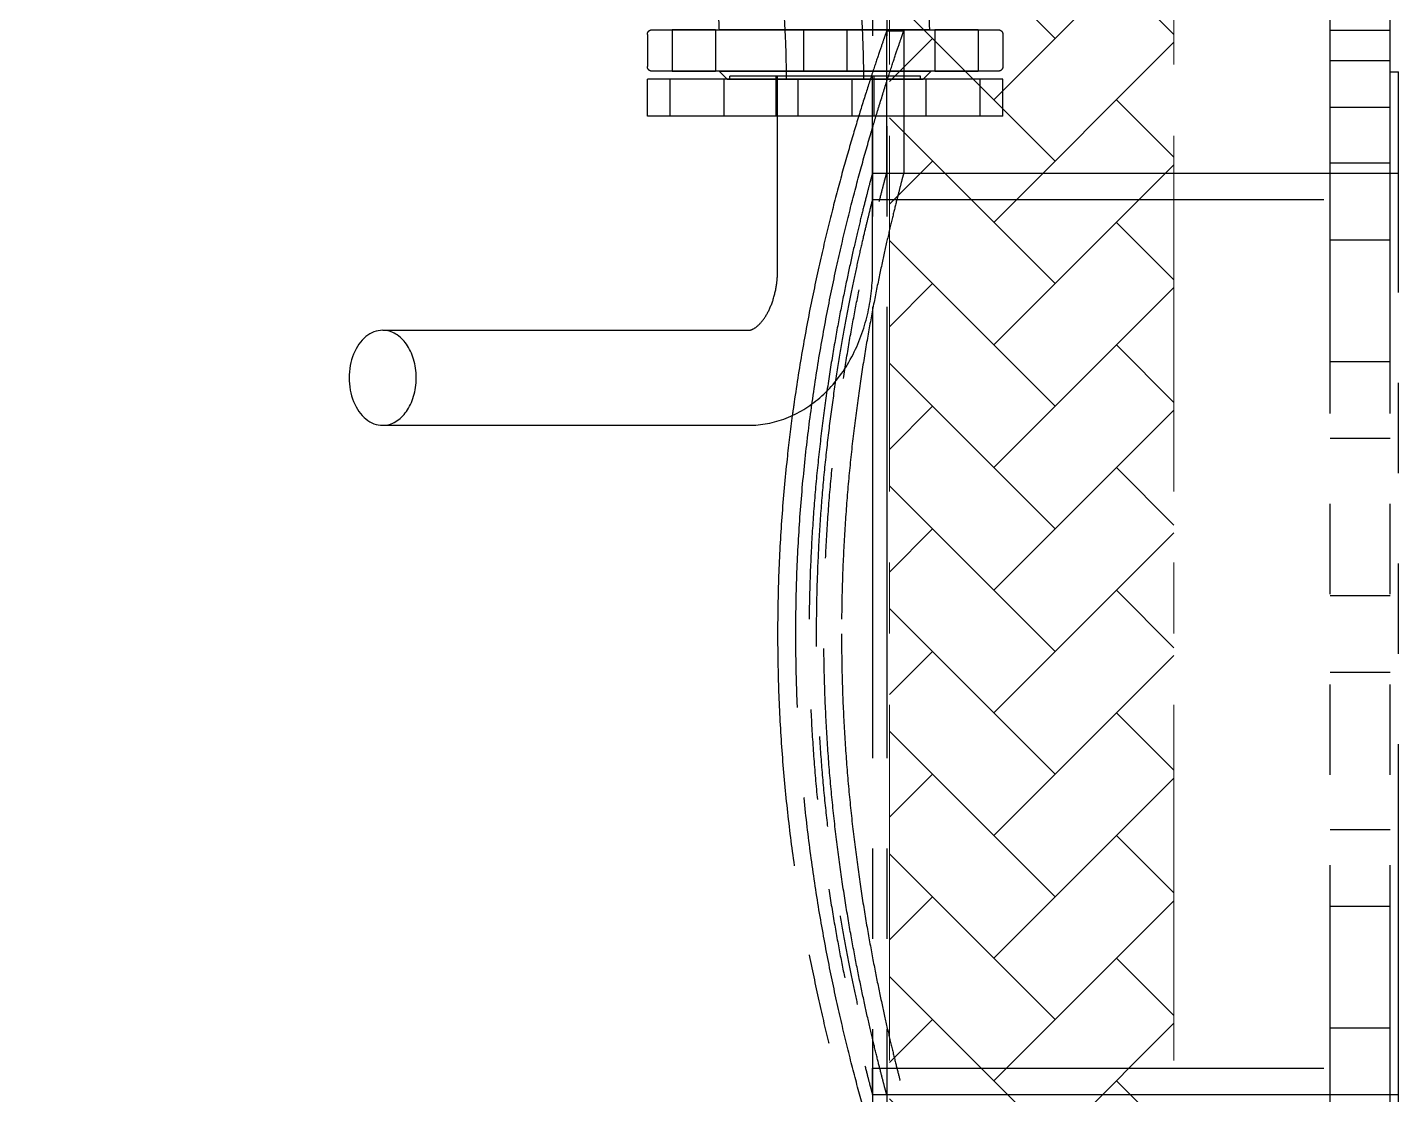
# Model space of a CAD drawing. Header units: millimetres. Extents: x -46397 to 283259, y -8690 to 23983.
# Drawn here: x -19392.3 to -18910.2, y 21596.9 to 21972 of the extents above; entities that cross this region are included whole.
import ezdxf
from ezdxf.enums import TextEntityAlignment as Align

# ---------------------------------------------------------------- set-up
doc = ezdxf.new("R2010")
doc.units = ezdxf.units.MM
doc.linetypes.add('CENTER', pattern=[2, 1.25, -0.25, 0.25, -0.25])
doc.linetypes.add('PHANTOM', pattern=[63.5, 31.75, -6.35, 6.35, -6.35, 6.35, -6.35])
doc.layers.add('DUONGTAM', color=1, linetype='CENTER', lineweight=0)
doc.styles.add('Tahoma', font='tahoma.ttf')
doc.styles.add('Text_nameplate', font='arial.ttf', dxfattribs={"width": 0.9, "height": 2.5})

# ---------------------------------------------------------------- blocks, each defined once
blk = doc.blocks.new('BO-1')
at = {"color": 251, "linetype": 'PHANTOM', "ltscale": 5, "extrusion": (6.89019e-16, 1, 0)}
for p, q in [((600, 3233.61), (600, 1733.61)), ((605, 3233.61), (605, 1733.61)), ((761, 2243.61), (761, 2723.61)), ((782, 2243.61), (782, 2723.61)), ((529.55, 2695.95), (529.55, 2681.38)), ((544.77, 2695.95), (544.77, 2681.38)), ((575.75, 2695.95), (575.75, 2681.38)), ((590.97, 2695.95), (590.97, 2681.38)), ((605, 2645.59), (605, 2695.56)), ((605, 2695.56), (611, 2695.56)), ((611, 2695.56), (611, 2665.61)), ((621.95, 2695.95), (621.95, 2681.38)), ((637.16, 2695.95), (637.16, 2681.38)), ((761, 2695.75), (782, 2695.75)), ((520.86, 2694.32), (520.86, 2683.01)), ((645.86, 2694.32), (645.86, 2683.01)), ((548.9, 2678.61), (546.13, 2681.38)), ((575.75, 2681.38), (575.75, 2681.38)), ((590.97, 2681.38), (590.97, 2681.38)), ((617.82, 2678.61), (620.59, 2681.38)), ((761, 2685.11), (782, 2685.11)), ((782, 2681.11), (785, 2681.11)), ((785, 2286.11), (785, 2681.11)), ((645.86, 2678.61), (520.86, 2678.61)), ((520.86, 2665.61), (520.86, 2678.61)), ((528.86, 2665.61), (528.86, 2678.61)), ((547.86, 2665.61), (547.86, 2678.61)), ((548.96, 2678.56), (548.9, 2678.61)), ((616.86, 2679.61), (549.86, 2679.61)), ((549.86, 2678.61), (549.86, 2679.61)), ((566.11, 2665.61), (566.11, 2679.61)), ((566.66, 2665.61), (566.66, 2679.61)), ((573.86, 2665.61), (573.86, 2678.61)), ((592.86, 2665.61), (592.86, 2678.61)), ((600.06, 2665.61), (600.06, 2679.61)), ((600.61, 2665.61), (600.61, 2679.61)), ((616.86, 2678.61), (616.86, 2679.61)), ((617.76, 2678.56), (617.82, 2678.61)), ((618.86, 2665.61), (618.86, 2678.61)), ((637.86, 2665.61), (637.86, 2678.61)), ((645.86, 2665.61), (645.86, 2678.61)), ((761, 2668.75), (782, 2668.75)), ((645.86, 2665.61), (520.86, 2665.61)), ((566.66, 2611.61), (566.66, 2665.61)), ((600.06, 2611.61), (600.06, 2665.61)), ((611, 2665.61), (611, 2645.59)), ((761, 2649.14), (782, 2649.14)), ((600, 2636.29), (600, 2645.56)), ((600, 2645.56), (610.99, 2645.56)), ((605, 2645.59), (611, 2645.59)), ((610.99, 2645.56), (761, 2645.56)), ((761, 2645.56), (785, 2645.56)), ((761, 2645.56), (785, 2645.56)), ((600, 2636.29), (785, 2636.29)), ((761, 2622.14), (782, 2622.14)), ((427.79, 2590.31), (556.49, 2590.31)), ((761, 2579.39), (782, 2579.39)), ((427.79, 2556.91), (556.49, 2556.91)), ((761, 2552.39), (782, 2552.39)), ((761, 2497.11), (782, 2497.11)), ((761, 2470.11), (782, 2470.11)), ((761, 2414.84), (782, 2414.84)), ((761, 2387.84), (782, 2387.84)), ((761, 2345.09), (782, 2345.09)), ((600, 2330.93), (785, 2330.93)), ((600, 2321.66), (600, 2330.93)), ((600, 2321.66), (610.99, 2321.66)), ((610.99, 2321.66), (761, 2321.66)), ((761, 2321.66), (785, 2321.66))]:
    blk.add_line(p, q, dxfattribs=at)
at = {"color": 251, "linetype": 'PHANTOM', "ltscale": 5, "extrusion": (0, 0, -1)}
for centre, major_axis, start_param, end_param in [((537.16, 2695.95), (-7.61, 0), -0.785398, 5.497787), ((583.36, 2695.95), (-7.61, 0), -0.785398, 5.497787), ((583.36, 2695.95), (-7.61, 0), -0.785398, 5.497787), ((629.55, 2695.95), (-7.61, 0), -0.785398, 5.497787), ((537.16, 2681.38), (-7.61, 0), 2.356194490338424, 8.63937979751801), ((583.36, 2681.38), (-37.23, 0), -0.000005, 4.339123), ((583.36, 2681.38), (-37.23, 0), -0.785398, -0.000005), ((583.36, 2681.38), (-37.23, 0), -1.196848, -0.785398), ((583.36, 2681.38), (-37.23, 0), -1.944062, -1.196848), ((583.36, 2681.38), (-7.61, 0), 2.356194490338424, 8.63937979751801), ((583.36, 2681.38), (-7.61, 0), 2.356194490338424, 8.63937979751801), ((629.55, 2681.38), (-7.61, 0), 2.356194490338424, 8.63937979751801), ((583.36, 2678.56), (-34.4, 0), -0.785398, 5.497787), ((583.36, 2678.56), (-13.59, 0), -0.785398, 5.497787)]:
    blk.add_ellipse(centre, major_axis=major_axis, ratio=0.000005, start_param=start_param, end_param=end_param, dxfattribs=at)
at = {"color": 251, "linetype": 'PHANTOM', "ltscale": 5}
for major_axis, start_param, end_param in [((0, 16.7), 0, 3.141593), ((0, 16.7), -1.570796, 0), ((0, -16.7), 0, 1.570796)]:
    blk.add_ellipse((427.79, 2573.61), major_axis=major_axis, ratio=0.707107, start_param=start_param, end_param=end_param, dxfattribs=at)
for points, knots in [([(596.95, 2678.56), (596.95, 2682.9), (596.86, 2687.24), (596.54, 2695.91), (596.3, 2700.24), (595.66, 2708.88), (595.26, 2713.19), (594.3, 2721.77), (593.74, 2726.04), (592.46, 2734.55), (591.74, 2738.78), (590.95, 2742.98)], [1.5707898, 1.5707898, 1.5707898, 1.5707898, 1.6231497, 1.6231497, 1.6755095, 1.6755095, 1.7278694, 1.7278694, 1.7802293, 1.7802293, 1.8325892, 1.8325892, 1.8325892, 1.8325892]), ([(620.14, 2695.95), (620.04, 2699.1), (619.9, 2702.25), (619.53, 2708.54), (619.3, 2711.68), (618.75, 2717.95), (618.44, 2721.08), (617.72, 2727.32), (617.32, 2730.43), (616.43, 2736.63), (615.94, 2739.72), (615.41, 2742.8)], [1.6154377, 1.6154377, 1.6154377, 1.6154377, 1.6542929, 1.6542929, 1.693149, 1.693149, 1.7320051, 1.7320051, 1.7708612, 1.7708612, 1.8097174, 1.8097174, 1.8097174, 1.8097174]), ([(569.77, 2678.56), (569.77, 2682.56), (569.7, 2686.57), (569.4, 2694.57), (569.18, 2698.56), (568.59, 2706.53), (568.22, 2710.5), (567.33, 2718.41), (566.82, 2722.34), (565.64, 2730.17), (564.98, 2734.06), (564.25, 2737.92)], [1.5707898, 1.5707898, 1.5707898, 1.5707898, 1.6231497, 1.6231497, 1.6755095, 1.6755095, 1.7278694, 1.7278694, 1.7802293, 1.7802293, 1.8325892, 1.8325892, 1.8325892, 1.8325892]), ([(546.18, 2695.95), (546.07, 2698.86), (545.9, 2701.77), (545.48, 2707.57), (545.22, 2710.46), (544.61, 2716.22), (544.26, 2719.09), (543.81, 2722.34), (543.75, 2722.73), (543.7, 2723.12)], [1.6276595, 1.6276595, 1.6276595, 1.6276595, 1.6734402, 1.6734402, 1.7192221, 1.7192221, 1.765004, 1.765004, 1.7713162, 1.7713162, 1.7713162, 1.7713162]), ([(520.86, 2694.32), (520.86, 2694.49), (520.89, 2694.67), (521, 2695), (521.08, 2695.16), (521.29, 2695.44), (521.42, 2695.56), (521.7, 2695.76), (521.86, 2695.83), (522.11, 2695.91), (522.2, 2695.92), (522.32, 2695.94), (522.37, 2695.95), (522.42, 2695.95), (522.44, 2695.95), (522.46, 2695.95), (522.46, 2695.95), (522.46, 2695.95), (522.47, 2695.95), (522.47, 2695.95), (522.47, 2695.95), (522.48, 2695.95), (522.48, 2695.95), (522.48, 2695.95), (522.48, 2695.95), (522.49, 2695.95), (522.49, 2695.95), (522.49, 2695.95), (522.49, 2695.95), (522.49, 2695.95), (522.5, 2695.95), (522.52, 2695.95), (522.56, 2695.95), (522.77, 2695.95), (523.06, 2695.95), (523.89, 2695.95), (524.44, 2695.95), (525.79, 2695.95), (526.6, 2695.95), (528.45, 2695.95), (529.5, 2695.95), (531.83, 2695.95), (533.12, 2695.95), (535.89, 2695.95), (537.39, 2695.95), (540.57, 2695.95), (542.27, 2695.95), (545.82, 2695.95), (547.68, 2695.95), (551.56, 2695.95), (553.57, 2695.95), (557.71, 2695.95), (559.85, 2695.95), (564.21, 2695.95), (566.44, 2695.95), (570.95, 2695.95), (573.24, 2695.95), (577.86, 2695.95), (580.19, 2695.95), (584.84, 2695.95), (587.17, 2695.95), (591.8, 2695.95), (594.11, 2695.95), (598.65, 2695.95), (600.9, 2695.95), (605.3, 2695.95), (607.46, 2695.95), (611.66, 2695.95), (613.71, 2695.95), (617.65, 2695.95), (619.55, 2695.95), (623.19, 2695.95), (624.92, 2695.95), (628.2, 2695.95), (629.75, 2695.95), (632.62, 2695.95), (633.96, 2695.95), (636.4, 2695.95), (637.51, 2695.95), (639.48, 2695.95), (640.35, 2695.95), (641.82, 2695.95), (642.44, 2695.95), (643.4, 2695.95), (643.75, 2695.95), (644.05, 2695.95), (644.12, 2695.95), (644.19, 2695.95), (644.2, 2695.95), (644.22, 2695.95), (644.22, 2695.95), (644.23, 2695.95), (644.23, 2695.95), (644.23, 2695.95), (644.23, 2695.95), (644.24, 2695.95), (644.24, 2695.95), (644.24, 2695.95), (644.25, 2695.95), (644.25, 2695.95), (644.25, 2695.95), (644.25, 2695.95), (644.26, 2695.95), (644.27, 2695.95), (644.28, 2695.95), (644.3, 2695.95), (644.31, 2695.95), (644.36, 2695.94), (644.39, 2695.94), (644.53, 2695.92), (644.63, 2695.9), (644.89, 2695.82), (645.05, 2695.74), (645.33, 2695.53), (645.46, 2695.4), (645.66, 2695.12), (645.74, 2694.96), (645.83, 2694.64), (645.86, 2694.48), (645.86, 2694.32)], [0, 0, 0, 0, 0.528736, 0.528736, 1.047921, 1.047921, 1.567449, 1.567449, 2.086964, 2.086964, 2.344199, 2.344199, 2.473782, 2.473782, 2.514623, 2.514623, 2.527888, 2.527888, 2.534445, 2.534445, 2.547747, 2.547747, 2.574177, 2.574177, 2.606475, 2.606475, 2.703306, 2.703306, 2.993693, 2.993693, 3.864856, 3.864856, 6.478895, 6.478895, 13.48298, 13.48298, 20.462889, 20.462889, 27.442146, 27.442146, 34.421351, 34.421351, 41.400544, 41.400544, 48.379732, 48.379732, 55.358919, 55.358919, 62.338104, 62.338104, 69.317289, 69.317289, 76.296474, 76.296474, 83.275658, 83.275658, 90.254842, 90.254842, 97.234026, 97.234026, 104.21321, 104.21321, 111.192394, 111.192394, 118.171578, 118.171578, 125.150762, 125.150762, 132.129946, 132.129946, 139.109131, 139.109131, 146.088316, 146.088316, 153.067501, 153.067501, 160.046687, 160.046687, 167.025875, 167.025875, 174.005066, 174.005066, 180.984267, 180.984267, 187.963501, 187.963501, 190.875835, 190.875835, 192.295898, 192.295898, 192.987402, 192.987402, 193.506022, 193.506022, 193.603436, 193.603436, 193.613191, 193.613191, 193.619737, 193.619737, 193.626295, 193.626295, 193.639578, 193.639578, 193.665966, 193.665966, 193.700248, 193.700248, 193.803071, 193.803071, 194.112683, 194.112683, 194.636116, 194.636116, 195.155483, 195.155483, 195.675004, 195.675004, 196.157959, 196.157959, 196.157959, 196.157959]), ([(582.33, 2695.95), (584.77, 2695.95), (587.18, 2695.95), (590.74, 2695.95), (591.92, 2695.95), (594.26, 2695.95), (595.42, 2695.95), (598.81, 2695.95), (600.96, 2695.95), (603.51, 2695.95), (604.02, 2695.95), (605.01, 2695.95), (605.5, 2695.95), (606.94, 2695.95), (607.85, 2695.95), (610.47, 2695.95), (612.04, 2695.95), (613.79, 2695.95), (614.13, 2695.95), (614.78, 2695.95), (615.09, 2695.95), (615.98, 2695.95), (617.06, 2695.95), (617.92, 2695.95), (618.49, 2695.95), (618.66, 2695.95), (618.99, 2695.95), (619.13, 2695.95), (619.79, 2695.95), (620.08, 2695.95), (620.16, 2695.95), (620.13, 2695.95), (619.99, 2695.95), (619.93, 2695.95), (619.78, 2695.95), (619.69, 2695.95), (619.16, 2695.95), (618.52, 2695.95), (617.42, 2695.95), (617.19, 2695.95), (616.69, 2695.95), (616.43, 2695.95), (615.61, 2695.95), (615.01, 2695.95), (613.07, 2695.95), (611.58, 2695.95), (609.05, 2695.95), (608.17, 2695.95), (606.34, 2695.95), (605.39, 2695.95), (603.42, 2695.95), (602.4, 2695.95), (600.29, 2695.95), (599.19, 2695.95), (595.86, 2695.95), (593.57, 2695.95), (590.63, 2695.95), (590.03, 2695.95), (588.84, 2695.95), (588.24, 2695.95), (586.42, 2695.95), (585.21, 2695.95), (581.59, 2695.95), (579.19, 2695.95), (576.2, 2695.95), (575.6, 2695.95), (574.41, 2695.95), (573.82, 2695.95), (572.07, 2695.95), (570.92, 2695.95), (568.68, 2695.95), (567.57, 2695.95), (565.95, 2695.95), (565.42, 2695.95), (564.36, 2695.95), (563.84, 2695.95), (561.27, 2695.95), (559.37, 2695.95), (556.75, 2695.95), (555.92, 2695.95), (554.73, 2695.95), (554.34, 2695.95), (553.59, 2695.95), (553.23, 2695.95), (551.49, 2695.95), (550.31, 2695.95), (549.09, 2695.95), (548.86, 2695.95), (548.42, 2695.95), (548.21, 2695.95), (547.65, 2695.95), (547.33, 2695.95), (546.54, 2695.95), (546.25, 2695.95), (546.18, 2695.95), (546.18, 2695.95), (546.21, 2695.95), (546.24, 2695.95), (546.38, 2695.95), (546.53, 2695.95), (546.95, 2695.95), (547.21, 2695.95), (547.86, 2695.95), (548.25, 2695.95), (549.56, 2695.95), (550.65, 2695.95), (552.59, 2695.95), (553.29, 2695.95), (554.8, 2695.95), (555.59, 2695.95), (558.09, 2695.95), (559.91, 2695.95), (562.89, 2695.95), (563.93, 2695.95), (566.03, 2695.95), (567.11, 2695.95), (569.31, 2695.95), (570.44, 2695.95), (572.16, 2695.95), (572.74, 2695.95), (573.91, 2695.95), (574.5, 2695.95), (577.48, 2695.95), (579.89, 2695.95), (582.33, 2695.95)], [0, 0, 0, 0, 0.0066473, 0.0066473, 0.0099709, 0.0099709, 0.0132946, 0.0132946, 0.0199419, 0.0199419, 0.0216037, 0.0216037, 0.0232655, 0.0232655, 0.0265892, 0.0265892, 0.0332365, 0.0332365, 0.0348983, 0.0348983, 0.0365601, 0.0365601, 0.0398837, 0.0432074, 0.0432074, 0.0448692, 0.0448692, 0.046531, 0.046531, 0.0531783, 0.0531783, 0.056502, 0.056502, 0.0581638, 0.0581638, 0.0598256, 0.0598256, 0.0664729, 0.0664729, 0.0681347, 0.0681347, 0.0697965, 0.0697965, 0.0731202, 0.0731202, 0.0797675, 0.0797675, 0.0830911, 0.0830911, 0.0864148, 0.0864148, 0.0897384, 0.0897384, 0.0930621, 0.0930621, 0.0997094, 0.0997094, 0.1013712, 0.1013712, 0.103033, 0.103033, 0.1063566, 0.1063566, 0.1130039, 0.1130039, 0.1146658, 0.1146658, 0.1163276, 0.1163276, 0.1196512, 0.1196512, 0.1229749, 0.1229749, 0.1246367, 0.1246367, 0.1262985, 0.1262985, 0.1329458, 0.1329458, 0.1362695, 0.1362695, 0.1379313, 0.1379313, 0.1395931, 0.1395931, 0.1462404, 0.1462404, 0.1479022, 0.1479022, 0.149564, 0.149564, 0.1528877, 0.1528877, 0.159535, 0.159535, 0.1611968, 0.1611968, 0.1628586, 0.1628586, 0.1661823, 0.1661823, 0.1695059, 0.1695059, 0.1728295, 0.1728295, 0.1794768, 0.1794768, 0.1828005, 0.1828005, 0.1861241, 0.1861241, 0.1927714, 0.1927714, 0.1960951, 0.1960951, 0.1994187, 0.1994187, 0.2027424, 0.2027424, 0.2044042, 0.2044042, 0.206066, 0.206066, 0.2127133, 0.2127133, 0.2127133, 0.2127133]), ([(605, 2695.56), (605, 2695.56), (604.88, 2695.24), (604.42, 2693.92), (604.07, 2692.91), (603.14, 2690.2), (602.55, 2688.5), (601.17, 2684.4), (600.38, 2682.01), (598.61, 2676.59), (597.63, 2673.55), (595.55, 2666.88), (594.44, 2663.26), (592.14, 2655.49), (590.95, 2651.36), (588.54, 2642.69), (587.33, 2638.16), (584.94, 2628.81), (583.72, 2623.84), (581.29, 2613.34), (580.08, 2607.82), (577.72, 2596.3), (576.58, 2590.31), (574.42, 2577.94), (573.4, 2571.56), (572.25, 2563.48), (572.03, 2561.91), (571.82, 2560.33)], [322.33581, 322.33581, 322.33581, 322.33581, 342.476028, 342.476028, 362.616247, 362.616247, 382.756465, 382.756465, 402.896684, 402.896684, 423.036902, 423.036902, 443.17712, 443.17712, 463.317339, 463.317339, 483.457557, 483.457557, 503.609315, 503.609315, 523.761073, 523.761073, 543.912831, 543.912831, 564.064589, 564.064589, 568.89586, 568.89586, 568.89586, 568.89586]), ([(601.26, 2665.61), (601.74, 2667.2), (602.21, 2668.74), (603.7, 2673.55), (604.67, 2676.59), (606.42, 2682.02), (607.21, 2684.41), (608.58, 2688.5), (609.16, 2690.2), (610.08, 2692.91), (610.43, 2693.92), (610.88, 2695.24), (611, 2695.56), (611, 2695.56)], [212.659395, 212.659395, 212.659395, 212.659395, 221.590894, 221.590894, 241.727475, 241.727475, 261.864056, 261.864056, 282.000636, 282.000636, 302.137217, 302.137217, 322.273798, 322.273798, 322.273798, 322.273798]), ([(546.13, 2681.38), (545.87, 2681.38), (545.61, 2681.38), (543.53, 2681.38), (541.79, 2681.38), (538.52, 2681.38), (536.97, 2681.38), (534.09, 2681.38), (532.76, 2681.38), (530.31, 2681.38), (529.21, 2681.38), (527.24, 2681.38), (526.37, 2681.38), (524.89, 2681.38), (524.28, 2681.38), (523.32, 2681.38), (522.97, 2681.38), (522.66, 2681.38), (522.6, 2681.38), (522.53, 2681.38), (522.51, 2681.38), (522.5, 2681.38), (522.49, 2681.38), (522.49, 2681.38), (522.49, 2681.38), (522.48, 2681.38), (522.49, 2681.38), (522.48, 2681.38), (522.48, 2681.38), (522.47, 2681.38), (522.47, 2681.38), (522.47, 2681.38), (522.47, 2681.38), (522.46, 2681.38), (522.46, 2681.38), (522.45, 2681.38), (522.44, 2681.38), (522.42, 2681.39), (522.41, 2681.39), (522.36, 2681.39), (522.33, 2681.39), (522.19, 2681.41), (522.09, 2681.43), (521.82, 2681.52), (521.66, 2681.6), (521.38, 2681.8), (521.26, 2681.93), (521.06, 2682.21), (520.98, 2682.37), (520.88, 2682.69), (520.86, 2682.85), (520.86, 2683.01)], [138.113507, 138.113507, 138.113507, 138.113507, 139.109131, 139.109131, 146.088316, 146.088316, 153.067501, 153.067501, 160.046687, 160.046687, 167.025875, 167.025875, 174.005066, 174.005066, 180.984267, 180.984267, 187.963501, 187.963501, 190.875835, 190.875835, 192.295898, 192.295898, 192.987402, 192.987402, 193.506022, 193.506022, 193.603436, 193.603436, 193.613191, 193.613191, 193.619737, 193.619737, 193.626295, 193.626295, 193.639578, 193.639578, 193.665966, 193.665966, 193.700248, 193.700248, 193.803071, 193.803071, 194.112683, 194.112683, 194.636116, 194.636116, 195.155483, 195.155483, 195.675004, 195.675004, 196.157959, 196.157959, 196.157959, 196.157959]), ([(620.59, 2681.38), (619.45, 2681.38), (618.29, 2681.38), (615.16, 2681.38), (613.15, 2681.38), (609, 2681.38), (606.87, 2681.38), (602.51, 2681.38), (600.28, 2681.38), (595.77, 2681.38), (593.47, 2681.38), (588.86, 2681.38), (586.53, 2681.38), (581.88, 2681.38), (579.55, 2681.38), (574.92, 2681.38), (572.61, 2681.38), (568.07, 2681.38), (565.82, 2681.38), (561.42, 2681.38), (559.26, 2681.38), (555.06, 2681.38), (553.01, 2681.38), (549.35, 2681.38), (547.71, 2681.38), (546.13, 2681.38)], [58.043195, 58.043195, 58.043195, 58.043195, 62.338104, 62.338104, 69.317289, 69.317289, 76.296474, 76.296474, 83.275658, 83.275658, 90.254842, 90.254842, 97.234026, 97.234026, 104.21321, 104.21321, 111.192394, 111.192394, 118.171578, 118.171578, 125.150762, 125.150762, 132.129946, 132.129946, 138.113507, 138.113507, 138.113507, 138.113507]), ([(645.86, 2683.01), (645.86, 2682.84), (645.83, 2682.66), (645.72, 2682.33), (645.63, 2682.17), (645.43, 2681.89), (645.3, 2681.77), (645.01, 2681.57), (644.85, 2681.5), (644.6, 2681.42), (644.52, 2681.41), (644.39, 2681.39), (644.35, 2681.39), (644.29, 2681.38), (644.28, 2681.38), (644.26, 2681.38), (644.26, 2681.38), (644.25, 2681.38), (644.25, 2681.38), (644.25, 2681.38), (644.24, 2681.38), (644.24, 2681.38), (644.24, 2681.38), (644.23, 2681.38), (644.23, 2681.38), (644.23, 2681.38), (644.23, 2681.38), (644.23, 2681.38), (644.23, 2681.38), (644.22, 2681.38), (644.22, 2681.38), (644.19, 2681.38), (644.16, 2681.38), (643.95, 2681.38), (643.66, 2681.38), (642.82, 2681.38), (642.28, 2681.38), (640.92, 2681.38), (640.12, 2681.38), (638.26, 2681.38), (637.21, 2681.38), (634.88, 2681.38), (633.6, 2681.38), (630.82, 2681.38), (629.33, 2681.38), (626.14, 2681.38), (624.45, 2681.38), (621.99, 2681.38), (621.29, 2681.38), (620.59, 2681.38)], [0, 0, 0, 0, 0.528736, 0.528736, 1.047921, 1.047921, 1.567449, 1.567449, 2.086964, 2.086964, 2.344199, 2.344199, 2.473782, 2.473782, 2.514623, 2.514623, 2.527888, 2.527888, 2.534445, 2.534445, 2.547747, 2.547747, 2.574177, 2.574177, 2.606475, 2.606475, 2.703306, 2.703306, 2.993693, 2.993693, 3.864856, 3.864856, 6.478895, 6.478895, 13.48298, 13.48298, 20.462889, 20.462889, 27.442146, 27.442146, 34.421351, 34.421351, 41.400544, 41.400544, 48.379732, 48.379732, 55.358919, 55.358919, 58.043195, 58.043195, 58.043195, 58.043195]), ([(578.72, 2564.41), (578.75, 2564.62), (578.78, 2564.83), (579.73, 2571.55), (580.73, 2577.93), (582.87, 2590.3), (584, 2596.3), (586.33, 2607.81), (587.53, 2613.34), (589.94, 2623.83), (591.15, 2628.81), (593.51, 2638.16), (594.71, 2642.69), (597.09, 2651.36), (598.27, 2655.5), (599.62, 2660.13), (599.84, 2660.87), (600.06, 2661.6)], [79.946567, 79.946567, 79.946567, 79.946567, 80.590576, 80.590576, 100.73822, 100.73822, 120.885864, 120.885864, 141.033508, 141.033508, 161.181152, 161.181152, 181.317733, 181.317733, 201.454314, 201.454314, 205.340096, 205.340096, 205.340096, 205.340096]), ([(600, 2645.56), (600, 2645.56), (599.93, 2645.32), (599.66, 2644.31), (599.45, 2643.55), (598.91, 2641.49), (598.57, 2640.19), (597.76, 2637.07), (597.29, 2635.25), (596.25, 2631.11), (595.68, 2628.79), (594.46, 2623.7), (593.81, 2620.92), (592.47, 2614.99), (591.77, 2611.82), (590.37, 2605.18), (589.66, 2601.71), (588.27, 2594.55), (587.56, 2590.74), (586.15, 2582.7), (585.44, 2578.47), (584.08, 2569.65), (583.42, 2565.06), (582.17, 2555.59), (581.59, 2550.71), (580.52, 2540.75), (580.04, 2535.65), (579.21, 2525.34), (578.85, 2520.11), (578.29, 2509.63), (578.07, 2504.37), (577.79, 2493.92), (577.73, 2488.73), (577.73, 2478.5), (577.79, 2473.31), (578.07, 2462.85), (578.29, 2457.6), (578.85, 2447.11), (579.21, 2441.89), (580.04, 2431.57), (580.52, 2426.48), (581.59, 2416.51), (582.17, 2411.64), (583.42, 2402.17), (584.08, 2397.58), (585.44, 2388.76), (586.15, 2384.53), (587.56, 2376.49), (588.27, 2372.68), (589.66, 2365.52), (590.37, 2362.04), (591.77, 2355.41), (592.47, 2352.24), (593.81, 2346.31), (594.46, 2343.53), (595.68, 2338.44), (596.25, 2336.12), (597.29, 2331.98), (597.76, 2330.16), (598.57, 2327.04), (598.91, 2325.74), (599.45, 2323.68), (599.66, 2322.91), (599.93, 2321.91), (600, 2321.66), (600, 2321.66)], [245.334781, 245.334781, 245.334781, 245.334781, 260.666733, 260.666733, 275.998686, 275.998686, 291.330638, 291.330638, 306.66259, 306.66259, 321.994542, 321.994542, 337.326495, 337.326495, 352.658447, 352.658447, 367.990399, 367.990399, 383.325294, 383.325294, 398.66019, 398.66019, 413.995085, 413.995085, 429.329981, 429.329981, 444.664876, 444.664876, 459.999771, 459.999771, 475.334667, 475.334667, 490.669562, 490.669562, 506.004458, 506.004458, 521.339353, 521.339353, 536.674248, 536.674248, 552.009144, 552.009144, 567.344039, 567.344039, 582.678934, 582.678934, 598.01383, 598.01383, 613.348725, 613.348725, 628.680678, 628.680678, 644.01263, 644.01263, 659.344582, 659.344582, 674.676534, 674.676534, 690.008486, 690.008486, 705.340439, 705.340439, 720.672391, 720.672391, 736.004343, 736.004343, 736.004343, 736.004343]), ([(605, 2321.64), (605, 2321.64), (604.93, 2321.88), (604.66, 2322.89), (604.46, 2323.65), (603.92, 2325.71), (603.58, 2327.01), (602.77, 2330.13), (602.31, 2331.95), (601.28, 2336.09), (600.72, 2338.41), (599.51, 2343.51), (598.86, 2346.28), (597.53, 2352.22), (596.84, 2355.38), (595.45, 2362.02), (594.75, 2365.5), (593.36, 2372.66), (592.66, 2376.47), (591.26, 2384.52), (590.56, 2388.75), (589.21, 2397.57), (588.55, 2402.16), (587.32, 2411.63), (586.74, 2416.51), (585.68, 2426.47), (585.21, 2431.57), (584.38, 2441.89), (584.03, 2447.11), (583.47, 2457.59), (583.25, 2462.85), (582.98, 2473.31), (582.91, 2478.5), (582.91, 2488.73), (582.98, 2493.92), (583.25, 2504.38), (583.47, 2509.64), (584.03, 2520.12), (584.38, 2525.34), (585.21, 2535.66), (585.68, 2540.75), (586.74, 2550.72), (587.32, 2555.6), (588.55, 2565.07), (589.21, 2569.66), (590.56, 2578.48), (591.26, 2582.71), (592.66, 2590.76), (593.36, 2594.57), (594.75, 2601.73), (595.45, 2605.21), (596.84, 2611.85), (597.53, 2615.01), (598.86, 2620.95), (599.51, 2623.72), (600.72, 2628.81), (601.28, 2631.13), (602.31, 2635.28), (602.77, 2637.1), (603.58, 2640.22), (603.92, 2641.52), (604.46, 2643.58), (604.66, 2644.34), (604.93, 2645.35), (605, 2645.59), (605, 2645.59)], [245.354851, 245.354851, 245.354851, 245.354851, 260.688107, 260.688107, 276.021362, 276.021362, 291.354617, 291.354617, 306.687872, 306.687872, 322.021128, 322.021128, 337.354383, 337.354383, 352.687638, 352.687638, 368.020893, 368.020893, 383.356994, 383.356994, 398.693096, 398.693096, 414.029197, 414.029197, 429.365298, 429.365298, 444.701399, 444.701399, 460.0375, 460.0375, 475.373602, 475.373602, 490.709703, 490.709703, 506.045804, 506.045804, 521.381905, 521.381905, 536.718006, 536.718006, 552.054107, 552.054107, 567.390209, 567.390209, 582.72631, 582.72631, 598.062411, 598.062411, 613.398512, 613.398512, 628.731767, 628.731767, 644.065023, 644.065023, 659.398278, 659.398278, 674.731533, 674.731533, 690.064788, 690.064788, 705.398044, 705.398044, 720.731299, 720.731299, 736.064554, 736.064554, 736.064554, 736.064554]), ([(611, 2645.59), (611, 2645.59), (610.93, 2645.35), (610.66, 2644.34), (610.46, 2643.58), (609.93, 2641.52), (609.59, 2640.22), (608.8, 2637.1), (608.34, 2635.28), (607.32, 2631.14), (606.76, 2628.82), (605.56, 2623.72), (604.92, 2620.95), (603.6, 2615.01), (602.92, 2611.85), (601.54, 2605.21), (600.85, 2601.73), (599.48, 2594.57), (598.78, 2590.76), (597.4, 2582.71), (596.71, 2578.48), (595.37, 2569.66), (594.72, 2565.07), (593.5, 2555.6), (592.92, 2550.72), (591.88, 2540.75), (591.41, 2535.66), (590.59, 2525.34), (590.24, 2520.12), (589.68, 2509.63), (589.48, 2504.37), (589.2, 2493.92), (589.13, 2488.73), (589.13, 2483.61)], [735.98588, 735.98588, 735.98588, 735.98588, 751.317553, 751.317553, 766.649226, 766.649226, 781.980899, 781.980899, 797.312573, 797.312573, 812.644246, 812.644246, 827.975919, 827.975919, 843.307593, 843.307593, 858.639266, 858.639266, 873.973671, 873.973671, 889.308076, 889.308076, 904.642481, 904.642481, 919.976886, 919.976886, 935.311291, 935.311291, 950.645696, 950.645696, 965.980101, 965.980101, 981.314506, 981.314506, 981.314506, 981.314506]), ([(600, 2636.29), (600, 2636.29), (599.94, 2636.07), (599.7, 2635.12), (599.51, 2634.4), (599.03, 2632.45), (598.73, 2631.23), (598.01, 2628.29), (597.59, 2626.57), (596.67, 2622.67), (596.16, 2620.49), (595.08, 2615.68), (594.5, 2613.07), (593.31, 2607.47), (592.69, 2604.49), (591.45, 2598.23), (590.82, 2594.95), (589.58, 2588.2), (588.95, 2584.6), (587.7, 2577.02), (587.08, 2573.03), (585.87, 2564.71), (585.28, 2560.39), (584.18, 2551.46), (583.66, 2546.86), (582.72, 2537.46), (582.29, 2532.66), (581.55, 2522.93), (581.24, 2518.01), (580.74, 2508.13), (580.55, 2503.18), (580.3, 2493.33), (580.24, 2488.43), (580.24, 2478.8), (580.3, 2473.9), (580.55, 2464.05), (580.74, 2459.1), (581.24, 2449.22), (581.55, 2444.29), (582.29, 2434.57), (582.72, 2429.77), (583.66, 2420.37), (584.18, 2415.77), (585.28, 2406.84), (585.87, 2402.51), (587.08, 2394.2), (587.7, 2390.21), (588.95, 2382.63), (589.58, 2379.03), (590.82, 2372.28), (591.45, 2369), (592.69, 2362.74), (593.31, 2359.76), (594.5, 2354.16), (595.08, 2351.54), (596.16, 2346.74), (596.67, 2344.56), (597.59, 2340.65), (598.01, 2338.94), (598.73, 2336), (599.03, 2334.77), (599.51, 2332.83), (599.7, 2332.11), (599.94, 2331.16), (600, 2330.93), (600, 2330.93)], [231.149206, 231.149206, 231.149206, 231.149206, 245.594945, 245.594945, 260.040684, 260.040684, 274.486423, 274.486423, 288.932162, 288.932162, 303.377901, 303.377901, 317.823639, 317.823639, 332.269378, 332.269378, 346.715117, 346.715117, 361.163029, 361.163029, 375.610941, 375.610941, 390.058853, 390.058853, 404.506765, 404.506765, 418.954677, 418.954677, 433.402589, 433.402589, 447.850501, 447.850501, 462.298413, 462.298413, 476.746325, 476.746325, 491.194237, 491.194237, 505.642149, 505.642149, 520.090061, 520.090061, 534.537973, 534.537973, 548.985885, 548.985885, 563.433797, 563.433797, 577.881709, 577.881709, 592.327447, 592.327447, 606.773186, 606.773186, 621.218925, 621.218925, 635.664664, 635.664664, 650.110403, 650.110403, 664.556142, 664.556142, 679.00188, 679.00188, 693.447619, 693.447619, 693.447619, 693.447619]), ([(556.49, 2556.91), (560.8, 2556.91), (565.35, 2557.73), (573.92, 2561.07), (577.93, 2563.53), (585.29, 2569.91), (588.57, 2573.92), (593.99, 2582.9), (596.07, 2587.9), (598.92, 2597.96), (599.7, 2603.03), (600.03, 2609.13), (600.06, 2610.38), (600.06, 2611.61)], [1, 1, 1, 1, 1.284704, 1.284704, 1.56092, 1.56092, 1.859879, 1.859879, 2.174038, 2.174038, 2.488198, 2.488198, 2.570796, 2.570796, 2.570796, 2.570796]), ([(556.49, 2590.31), (556.79, 2590.31), (557.13, 2590.35), (558.32, 2590.87), (559.2, 2591.39), (561.06, 2593.27), (561.96, 2594.42), (563.59, 2597.22), (564.33, 2598.85), (565.54, 2602.45), (566.01, 2604.44), (566.54, 2608.19), (566.66, 2609.94), (566.66, 2611.61)], [1, 1, 1, 1, 1.314159, 1.314159, 1.628319, 1.628319, 1.876789, 1.876789, 2.112114, 2.112114, 2.357166, 2.357166, 2.570796, 2.570796, 2.570796, 2.570796]), ([(571.82, 2560.33), (571.15, 2555.32), (570.53, 2550.24), (569.25, 2538.35), (568.63, 2531.51), (567.64, 2517.77), (567.27, 2510.87), (566.77, 2497.15), (566.65, 2490.33), (566.65, 2476.9), (566.77, 2470.07), (567.27, 2456.36), (567.64, 2449.46), (568.63, 2435.72), (569.25, 2428.88), (570.71, 2415.37), (571.55, 2408.71), (573.4, 2395.67), (574.42, 2389.29), (576.58, 2376.92), (577.72, 2370.93), (580.08, 2359.41), (581.29, 2353.89), (583.72, 2343.39), (584.94, 2338.42), (587.33, 2329.07), (588.54, 2324.54), (590.95, 2315.87), (592.14, 2311.73), (594.44, 2303.97), (595.55, 2300.35), (597.63, 2293.68), (598.61, 2290.64), (600.38, 2285.22), (601.17, 2282.83), (602.55, 2278.73), (603.14, 2277.03), (604.07, 2274.32), (604.42, 2273.31), (604.88, 2271.98), (605, 2271.66), (605, 2271.66)], [568.89586, 568.89586, 568.89586, 568.89586, 584.216346, 584.216346, 604.368104, 604.368104, 624.519862, 624.519862, 644.67162, 644.67162, 664.823378, 664.823378, 684.975136, 684.975136, 705.126893, 705.126893, 725.278651, 725.278651, 745.430409, 745.430409, 765.582167, 765.582167, 785.733925, 785.733925, 805.885683, 805.885683, 826.025901, 826.025901, 846.166119, 846.166119, 866.306338, 866.306338, 886.446556, 886.446556, 906.586775, 906.586775, 926.726993, 926.726993, 946.867211, 946.867211, 967.00743, 967.00743, 967.00743, 967.00743]), ([(573.06, 2483.61), (573.06, 2490.33), (573.17, 2497.15), (573.66, 2510.87), (574.03, 2517.77), (575.01, 2531.5), (575.62, 2538.35), (577.04, 2551.64), (577.84, 2558.09), (578.72, 2564.41)], [0, 0, 0, 0, 20.147644, 20.147644, 40.295288, 40.295288, 60.442932, 60.442932, 79.946567, 79.946567, 79.946567, 79.946567]), ([(611, 2271.66), (611, 2271.66), (610.88, 2271.98), (610.43, 2273.31), (610.08, 2274.32), (609.16, 2277.02), (608.58, 2278.73), (607.21, 2282.82), (606.42, 2285.21), (604.67, 2290.64), (603.7, 2293.68), (601.64, 2300.34), (600.54, 2303.97), (598.27, 2311.73), (597.09, 2315.87), (594.71, 2324.54), (593.51, 2329.07), (591.15, 2338.42), (589.94, 2343.39), (587.53, 2353.89), (586.33, 2359.41), (584, 2370.93), (582.87, 2376.93), (580.73, 2389.3), (579.73, 2395.68), (577.89, 2408.71), (577.06, 2415.38), (575.62, 2428.88), (575.01, 2435.73), (574.03, 2449.46), (573.66, 2456.36), (573.17, 2470.08), (573.06, 2476.9), (573.06, 2483.61)], [966.821393, 966.821393, 966.821393, 966.821393, 986.957974, 986.957974, 1007.094554, 1007.094554, 1027.231135, 1027.231135, 1047.367716, 1047.367716, 1067.504296, 1067.504296, 1087.640877, 1087.640877, 1107.777458, 1107.777458, 1127.914038, 1127.914038, 1148.061682, 1148.061682, 1168.209326, 1168.209326, 1188.356971, 1188.356971, 1208.504615, 1208.504615, 1228.652259, 1228.652259, 1248.799903, 1248.799903, 1268.947547, 1268.947547, 1289.095191, 1289.095191, 1289.095191, 1289.095191]), ([(589.13, 2483.61), (589.13, 2478.5), (589.2, 2473.31), (589.48, 2462.85), (589.68, 2457.59), (590.24, 2447.11), (590.59, 2441.89), (591.41, 2431.57), (591.88, 2426.48), (592.92, 2416.51), (593.5, 2411.63), (594.72, 2402.16), (595.37, 2397.57), (596.71, 2388.75), (597.4, 2384.52), (598.78, 2376.47), (599.48, 2372.66), (600.85, 2365.5), (601.54, 2362.02), (602.92, 2355.38), (603.6, 2352.22), (604.92, 2346.28), (605.56, 2343.51), (606.76, 2338.41), (607.32, 2336.09), (608.34, 2331.95), (608.8, 2330.13), (609.59, 2327.01), (609.93, 2325.71), (610.46, 2323.65), (610.66, 2322.89), (610.93, 2321.88), (611, 2321.64), (611, 2321.64)], [0, 0, 0, 0, 15.334405, 15.334405, 30.66881, 30.66881, 46.003215, 46.003215, 61.33762, 61.33762, 76.672025, 76.672025, 92.00643, 92.00643, 107.340835, 107.340835, 122.67524, 122.67524, 138.006913, 138.006913, 153.338587, 153.338587, 168.67026, 168.67026, 184.001933, 184.001933, 199.333607, 199.333607, 214.66528, 214.66528, 229.996953, 229.996953, 245.328627, 245.328627, 245.328627, 245.328627])]:
    blk.add_open_spline(points, degree=3, knots=knots, dxfattribs=at)
for points in [[(546.18, 2695.95), (546.18, 2695.95), (546.18, 2695.95), (546.18, 2695.95)], [(600.06, 2661.6), (600.47, 2662.97), (600.87, 2664.31), (601.26, 2665.61)]]:
    blk.add_open_spline(points, degree=3, dxfattribs=at)
at = {"color": 251, "linetype": 'PHANTOM', "ltscale": 5, "style": 'Text_nameplate', "width": 0.9, "flags": 2}
blk.add_attdef('SPEC.', text='', height=2.5, dxfattribs=at).set_placement((282.5, 89.67), align=Align.MIDDLE_CENTER)
at = {"color": 251, "linetype": 'PHANTOM', "ltscale": 5, "style": 'Tahoma'}
for tag, height, p in [('PROJECT_CODE', 2.4, (245, 77.99)), ('DESIGN_PRESSURE', 2.61, (320, 77.99)), ('SERIAL_NO.', 2.61, (245, 69.45)), ('MAX_WORKING_PRESS', 2.61, (320, 69.45)), ('YEAR', 2.61, (245, 60.92)), ('TEST_PRES.', 2.61, (320, 60.92)), ('VOLUME', 2.61, (245, 52.38)), ('MAX_WORKING_TEMP.', 2.61, (320, 52.38))]:
    blk.add_attdef(tag, text='', height=height, dxfattribs=at).set_placement(p, align=Align.MIDDLE_CENTER)

msp = doc.modelspace()

# ---------------------------------------------------------------- hatches: boundary and pattern name
h = msp.add_hatch()
h.set_pattern_fill('AR-HBONE', color=1, scale=0.3)
h.set_pattern_definition([(45, (0, 17679.127), (0, 43.10523), [91.44, -30.48]), (135, (21.553, 17700.68), (4e-15, 43.10523), [91.44, -30.48])])
edge = h.paths.add_edge_path()
edge.add_arc((-19299.06, 22560.37), 309.87, 359.6667, 423.117)
edge.add_arc((-19695.19, 21778.91), 1186, 63.1183, 116.88159)
edge.add_arc((-20091.33, 22560.37), 309.87, 116.8828, 180.3331)
edge.add_line((-20401.19, 22558.57), (-20401.19, 20959.22))
edge.add_arc((-20091.33, 20957.42), 309.87, 179.6666, 243.1169)
edge.add_arc((-19695.19, 21738.88), 1186, 243.11829, 296.88158)
edge.add_arc((-19299.06, 20957.42), 309.87, 296.8828, 360.3331)
edge.add_line((-18989.19, 20959.22), (-18989.19, 22558.57))
edge = h.paths.add_edge_path(flags=16)
edge.add_arc((-20091.33, 20957.42), 209.87, 179.5949, 243.1169, ccw=False)
edge.add_line((-20301.19, 20958.9), (-20301.19, 22558.89))
edge.add_arc((-20091.33, 22560.37), 209.87, 116.8831, 180.4051, ccw=False)
edge.add_arc((-19695.19, 21778.91), 1086, 63.11836, 116.88165, ccw=False)
edge.add_arc((-19299.06, 22560.37), 209.87, -0.4051, 63.117, ccw=False)
edge.add_line((-19089.19, 22558.89), (-19089.19, 20958.9))
edge.add_arc((-19299.06, 20957.42), 209.87, -63.117, 0.4051, ccw=False)
edge.add_arc((-19695.19, 21738.88), 1086, 243.11835, 296.88164, ccw=False)

# ---------------------------------------------------------------- linework, layer by layer
at = {"layer": 'DUONGTAM', "color": 5, "lineweight": 0, "ltscale": 100, "elevation": -1.5}
msp.add_lwpolyline([(-20401.19, 22508.9), (-20401.19, 21008.9), (-20401.19, 20959.22, 0.284151), (-20231.45, 20681.04, 0.238987), (-19158.95, 20681.04, 0.284152), (-18989.19, 20959.22), (-18989.19, 21008.9), (-18989.19, 22508.9), (-18989.19, 22558.57, 0.284152), (-19158.94, 22836.75, 0.238987), (-20231.44, 22836.75, 0.284151), (-20401.19, 22558.57)], format="xyb", close=True, dxfattribs=at)
msp.add_lwpolyline([(-20301.19, 22508.9), (-20301.19, 21008.9), (-20301.19, 20958.9, 0.28449), (-20186.23, 20770.23, 0.238987), (-19204.16, 20770.23, 0.28449), (-19089.19, 20958.9), (-19089.19, 21008.9), (-19089.19, 22508.9), (-19089.19, 22558.89, 0.28449), (-19204.16, 22747.56, 0.238987), (-20186.23, 22747.56, 0.28449), (-20301.19, 22558.89), (-20301.19, 22508.9)], format="xyb", dxfattribs=at)

# ---------------------------------------------------------------- block references
msp.add_blockref('BO-1', (-19695.19, 19275.21, -1.5))

doc.saveas('drawing.dxf')
